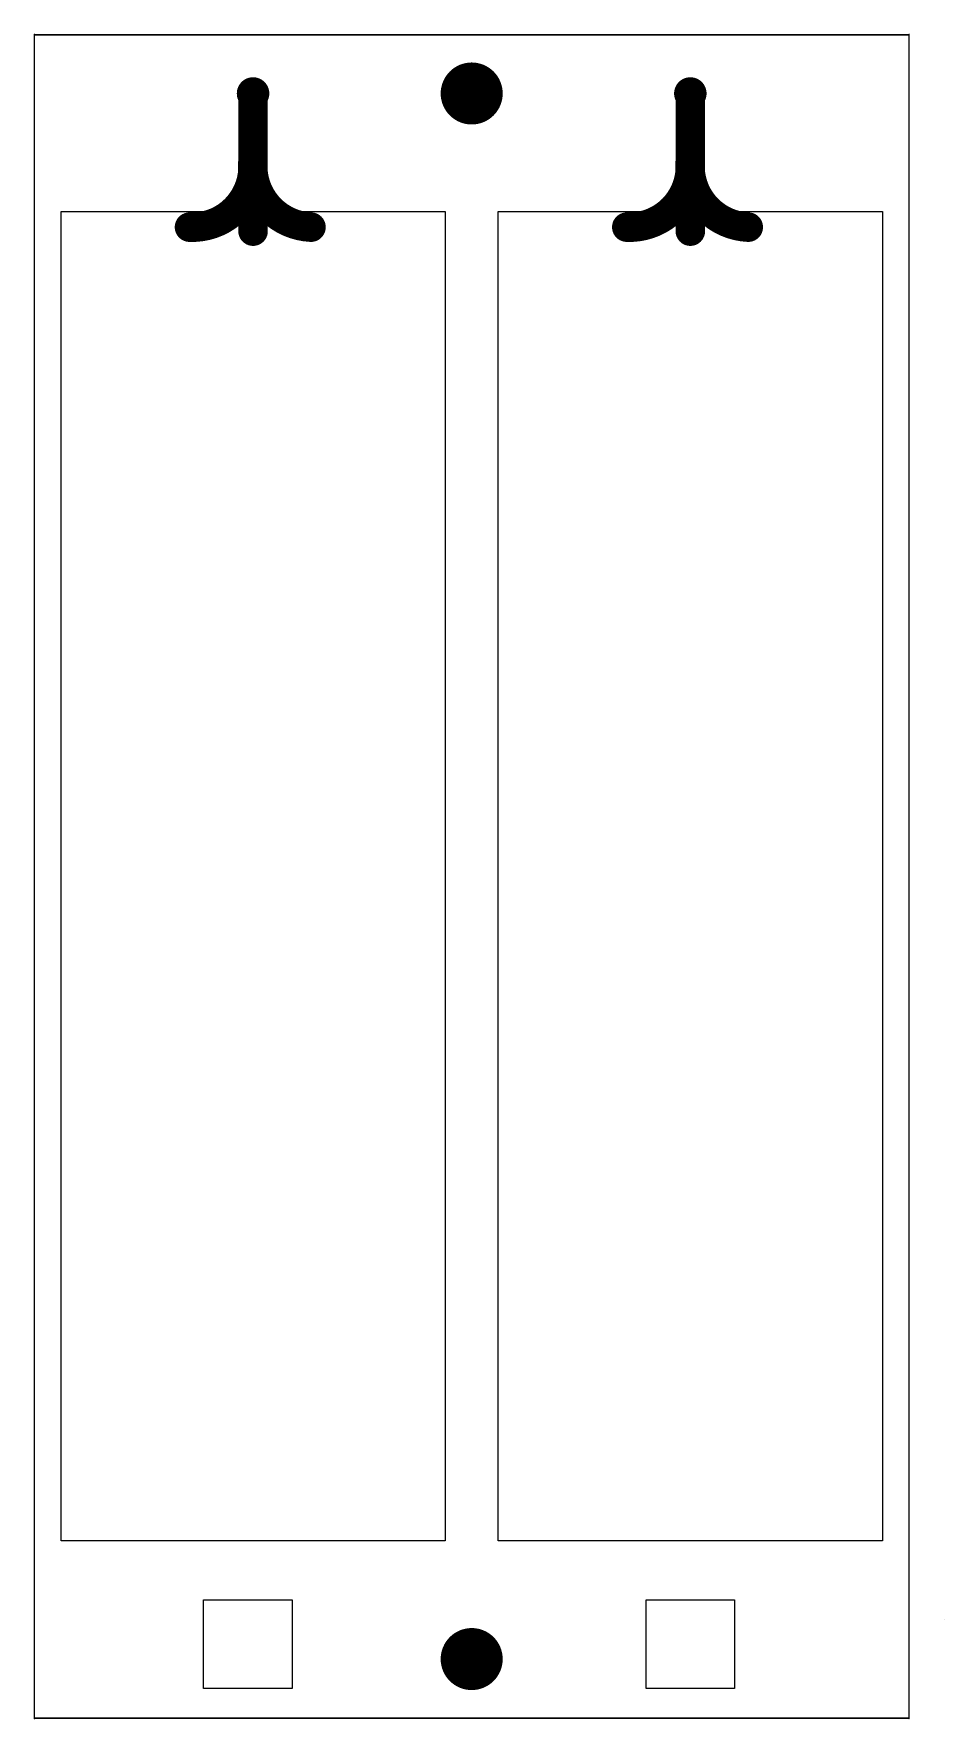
# Model space of a CAD drawing. Header units: millimetres. Extents: x 262 to 324, y 174 to 288.
import ezdxf

# ---------------------------------------------------------------- set-up
doc = ezdxf.new("R2010")
doc.units = ezdxf.units.MM
for name, color, linetype in [('BottomLayer', 5, 'Continuous'), ('BottomSolder', 6, 'Continuous'), ('Mechanical1', 6, 'Continuous'), ('Mechanical10', 56, 'Continuous'), ('Mechanical2', 216, 'Continuous'), ('Mechanical3', 76, 'Continuous'), ('Mechanical5', 56, 'Continuous'), ('Mechanical8', 56, 'Continuous'), ('Mechanical9', 56, 'Continuous'), ('MultiLayer', 9, 'Continuous'), ('PadHoleLayer', 156, 'Continuous'), ('TopLayer', 1, 'Continuous'), ('TopSolder', 216, 'Continuous')]:
    doc.layers.add(name, color=color, linetype=linetype)

msp = doc.modelspace()

# ---------------------------------------------------------------- linework, layer by layer
at = {"layer": 'BottomLayer'}
for points, const_width in [([(291.07, 283.82, 1), (293.07, 283.82, 1)], 2), ([(276.77, 283.82, 1), (277.77, 283.82, 1)], 1), ([(306.37, 283.82, 1), (307.37, 283.82, 1)], 1), ([(291.07, 177.82, 1), (293.07, 177.82, 1)], 2)]:
    msp.add_lwpolyline(points, format="xyb", close=True, dxfattribs=dict(at, const_width=const_width))
at = {"layer": 'BottomSolder'}
for points, const_width in [([(291.02, 283.82, 1), (293.12, 283.82, 1)], 2.1), ([(276.72, 283.82, 1), (277.82, 283.82, 1)], 1.1), ([(306.32, 283.82, 1), (307.42, 283.82, 1)], 1.1), ([(291.02, 177.82, 1), (293.12, 177.82, 1)], 2.1)]:
    msp.add_lwpolyline(points, format="xyb", close=True, dxfattribs=dict(at, const_width=const_width))
at = {"layer": 'Mechanical1', "const_width": 0.0127}
for points in [[(273.92, 181.82), (279.92, 181.82)], [(273.92, 175.82), (273.92, 181.82)], [(279.92, 175.82), (279.92, 181.82)], [(303.87, 175.82), (303.87, 181.82)], [(303.87, 181.82), (309.87, 181.82)], [(309.87, 175.82), (309.87, 181.82)], [(309.87, 180.32), (309.87, 181.82)], [(309.87, 177.32), (309.87, 180.32)], [(309.87, 175.82), (309.87, 177.32)], [(273.92, 175.82), (279.92, 175.82)], [(303.87, 175.82), (309.87, 175.82)]]:
    msp.add_lwpolyline(points, dxfattribs=at)
at = {"layer": 'Mechanical1', "const_width": 0.00635}
for points in [[(273.92, 181.82, 1), (273.93, 181.82, 1)], [(273.92, 181.82, 1), (273.93, 181.82, 1)], [(279.92, 181.82, 1), (279.93, 181.82, 1)], [(279.92, 181.82, 1), (279.93, 181.82, 1)], [(303.87, 181.82, 1), (303.88, 181.82, 1)], [(303.87, 181.82, 1), (303.88, 181.82, 1)], [(309.87, 181.82, 1), (309.88, 181.82, 1)], [(309.87, 181.82, 1), (309.88, 181.82, 1)], [(309.87, 181.82, 1), (309.88, 181.82, 1)], [(309.87, 180.32, 1), (309.88, 180.32, 1)], [(309.87, 180.32, 1), (309.88, 180.32, 1)], [(309.87, 177.32, 1), (309.88, 177.32, 1)], [(309.87, 177.32, 1), (309.88, 177.32, 1)], [(273.92, 175.82, 1), (273.93, 175.82, 1)], [(273.92, 175.82, 1), (273.93, 175.82, 1)], [(279.92, 175.82, 1), (279.93, 175.82, 1)], [(279.92, 175.82, 1), (279.93, 175.82, 1)], [(303.87, 175.82, 1), (303.88, 175.82, 1)], [(303.87, 175.82, 1), (303.88, 175.82, 1)], [(309.87, 175.82, 1), (309.88, 175.82, 1)], [(309.87, 175.82, 1), (309.88, 175.82, 1)], [(309.87, 175.82, 1), (309.88, 175.82, 1)]]:
    msp.add_lwpolyline(points, format="xyb", close=True, dxfattribs=at)
at = {"layer": 'Mechanical10', "const_width": 1.5}
for points in [[(291.32, 283.82, -1), (292.82, 283.82)], [(292.82, 283.82, -1), (291.32, 283.82)], [(291.32, 177.82, -1), (292.82, 177.82)], [(292.82, 177.82, -1), (291.32, 177.82)]]:
    msp.add_lwpolyline(points, format="xyb", dxfattribs=at)
at = {"layer": 'Mechanical10', "const_width": 0.75}
for points in [[(290.95, 283.82, 1), (291.7, 283.82, 1)], [(290.95, 283.82, 1), (291.7, 283.82, 1)], [(292.45, 283.82, 1), (293.2, 283.82, 1)], [(292.45, 283.82, 1), (293.2, 283.82, 1)], [(290.95, 177.82, 1), (291.7, 177.82, 1)], [(290.95, 177.82, 1), (291.7, 177.82, 1)], [(292.45, 177.82, 1), (293.2, 177.82, 1)], [(292.45, 177.82, 1), (293.2, 177.82, 1)]]:
    msp.add_lwpolyline(points, format="xyb", close=True, dxfattribs=at)
at = {"layer": 'Mechanical2', "const_width": 2}
for points in [[(291.07, 283.82, 1), (293.07, 283.82, 1)], [(291.07, 177.82, 1), (293.07, 177.82, 1)]]:
    msp.add_lwpolyline(points, format="xyb", close=True, dxfattribs=at)
at = {"layer": 'Mechanical3', "const_width": 2}
for points in [[(291.07, 283.82, 1), (293.07, 283.82, 1)], [(291.07, 177.82, 1), (293.07, 177.82, 1)]]:
    msp.add_lwpolyline(points, format="xyb", close=True, dxfattribs=at)
at = {"layer": 'Mechanical5', "const_width": 0.1}
for points in [[(262.47, 173.79), (262.47, 287.82)], [(262.47, 287.79), (321.67, 287.79)], [(262.47, 287.79), (321.67, 287.79)], [(321.67, 173.79), (321.67, 287.82)], [(262.47, 173.82), (321.67, 173.82)], [(262.47, 173.82), (321.67, 173.82)]]:
    msp.add_lwpolyline(points, dxfattribs=at)
at = {"layer": 'Mechanical5'}
for points, const_width in [([(262.45, 287.82, 1), (262.5, 287.82, 1)], 0.05), ([(262.45, 287.79, 1), (262.5, 287.79, 1)], 0.05), ([(262.45, 287.79, 1), (262.5, 287.79, 1)], 0.05), ([(262.44, 287.79, 1), (262.46, 287.79, 1)], 0.025), ([(262.44, 287.79, 1), (262.46, 287.79, 1)], 0.025), ([(262.44, 287.79, 1), (262.46, 287.79, 1)], 0.025), ([(262.44, 287.79, 1), (262.46, 287.79, 1)], 0.025), ([(262.44, 287.79, 1), (262.46, 287.79, 1)], 0.025), ([(262.44, 287.79, 1), (262.46, 287.79, 1)], 0.025), ([(262.49, 287.79, 1), (262.51, 287.79, 1)], 0.025), ([(262.49, 287.79, 1), (262.51, 287.79, 1)], 0.025), ([(262.49, 287.79, 1), (262.51, 287.79, 1)], 0.025), ([(262.49, 287.79, 1), (262.51, 287.79, 1)], 0.025), ([(262.49, 287.79, 1), (262.51, 287.79, 1)], 0.025), ([(262.49, 287.79, 1), (262.51, 287.79, 1)], 0.025), ([(321.65, 287.82, 1), (321.7, 287.82, 1)], 0.05), ([(321.65, 287.79, 1), (321.7, 287.79, 1)], 0.05), ([(321.65, 287.79, 1), (321.7, 287.79, 1)], 0.05), ([(321.64, 287.79, 1), (321.66, 287.79, 1)], 0.025), ([(321.64, 287.79, 1), (321.66, 287.79, 1)], 0.025), ([(321.64, 287.79, 1), (321.66, 287.79, 1)], 0.025), ([(321.64, 287.79, 1), (321.66, 287.79, 1)], 0.025), ([(321.64, 287.79, 1), (321.66, 287.79, 1)], 0.025), ([(321.64, 287.79, 1), (321.66, 287.79, 1)], 0.025), ([(321.69, 287.79, 1), (321.71, 287.79, 1)], 0.025), ([(321.69, 287.79, 1), (321.71, 287.79, 1)], 0.025), ([(321.69, 287.79, 1), (321.71, 287.79, 1)], 0.025), ([(321.69, 287.79, 1), (321.71, 287.79, 1)], 0.025), ([(321.69, 287.79, 1), (321.71, 287.79, 1)], 0.025), ([(321.69, 287.79, 1), (321.71, 287.79, 1)], 0.025), ([(262.45, 173.82, 1), (262.5, 173.82, 1)], 0.05), ([(262.45, 173.82, 1), (262.5, 173.82, 1)], 0.05), ([(262.45, 173.79, 1), (262.5, 173.79, 1)], 0.05), ([(262.44, 173.82, 1), (262.46, 173.82, 1)], 0.025), ([(262.44, 173.82, 1), (262.46, 173.82, 1)], 0.025), ([(262.44, 173.82, 1), (262.46, 173.82, 1)], 0.025), ([(262.44, 173.82, 1), (262.46, 173.82, 1)], 0.025), ([(262.44, 173.82, 1), (262.46, 173.82, 1)], 0.025), ([(262.44, 173.82, 1), (262.46, 173.82, 1)], 0.025), ([(262.49, 173.82, 1), (262.51, 173.82, 1)], 0.025), ([(262.49, 173.82, 1), (262.51, 173.82, 1)], 0.025), ([(262.49, 173.82, 1), (262.51, 173.82, 1)], 0.025), ([(262.49, 173.82, 1), (262.51, 173.82, 1)], 0.025), ([(262.49, 173.82, 1), (262.51, 173.82, 1)], 0.025), ([(262.49, 173.82, 1), (262.51, 173.82, 1)], 0.025), ([(321.65, 173.82, 1), (321.7, 173.82, 1)], 0.05), ([(321.65, 173.82, 1), (321.7, 173.82, 1)], 0.05), ([(321.65, 173.79, 1), (321.7, 173.79, 1)], 0.05), ([(321.64, 173.82, 1), (321.66, 173.82, 1)], 0.025), ([(321.64, 173.82, 1), (321.66, 173.82, 1)], 0.025), ([(321.64, 173.82, 1), (321.66, 173.82, 1)], 0.025), ([(321.64, 173.82, 1), (321.66, 173.82, 1)], 0.025), ([(321.64, 173.82, 1), (321.66, 173.82, 1)], 0.025), ([(321.64, 173.82, 1), (321.66, 173.82, 1)], 0.025), ([(321.69, 173.82, 1), (321.71, 173.82, 1)], 0.025), ([(321.69, 173.82, 1), (321.71, 173.82, 1)], 0.025), ([(321.69, 173.82, 1), (321.71, 173.82, 1)], 0.025), ([(321.69, 173.82, 1), (321.71, 173.82, 1)], 0.025), ([(321.69, 173.82, 1), (321.71, 173.82, 1)], 0.025), ([(321.69, 173.82, 1), (321.71, 173.82, 1)], 0.025)]:
    msp.add_lwpolyline(points, format="xyb", close=True, dxfattribs=dict(at, const_width=const_width))
at = {"layer": 'Mechanical5', "const_width": 0.05}
for points in [[(262.45, 287.79, -1), (262.5, 287.79)], [(262.45, 287.79, -1), (262.5, 287.79)], [(262.45, 287.79, -1), (262.5, 287.79)], [(262.5, 287.79, -1), (262.45, 287.79)], [(262.5, 287.79, -1), (262.45, 287.79)], [(262.5, 287.79, -1), (262.45, 287.79)], [(321.65, 287.79, -1), (321.7, 287.79)], [(321.65, 287.79, -1), (321.7, 287.79)], [(321.65, 287.79, -1), (321.7, 287.79)], [(321.7, 287.79, -1), (321.65, 287.79)], [(321.7, 287.79, -1), (321.65, 287.79)], [(321.7, 287.79, -1), (321.65, 287.79)], [(262.45, 173.82, -1), (262.5, 173.82)], [(262.45, 173.82, -1), (262.5, 173.82)], [(262.45, 173.82, -1), (262.5, 173.82)], [(262.5, 173.82, -1), (262.45, 173.82)], [(262.5, 173.82, -1), (262.45, 173.82)], [(262.5, 173.82, -1), (262.45, 173.82)], [(321.65, 173.82, -1), (321.7, 173.82)], [(321.65, 173.82, -1), (321.7, 173.82)], [(321.65, 173.82, -1), (321.7, 173.82)], [(321.7, 173.82, -1), (321.65, 173.82)], [(321.7, 173.82, -1), (321.65, 173.82)], [(321.7, 173.82, -1), (321.65, 173.82)]]:
    msp.add_lwpolyline(points, format="xyb", dxfattribs=at)
at = {"layer": 'Mechanical8', "const_width": 2.1}
for points in [[(291.02, 283.82, 1), (293.12, 283.82, 1)], [(291.02, 177.82, 1), (293.12, 177.82, 1)]]:
    msp.add_lwpolyline(points, format="xyb", close=True, dxfattribs=at)
at = {"layer": 'Mechanical9', "const_width": 2.1}
for points in [[(291.02, 283.82, 1), (293.12, 283.82, 1)], [(291.02, 177.82, 1), (293.12, 177.82, 1)]]:
    msp.add_lwpolyline(points, format="xyb", close=True, dxfattribs=at)
at = {"layer": 'MultiLayer'}
for p, q in [((273.92, 175.82), (273.92, 181.82)), ((273.92, 181.82), (279.92, 181.82)), ((279.92, 181.82), (279.92, 175.82)), ((303.87, 175.82), (303.87, 181.82)), ((303.87, 181.82), (309.87, 181.82)), ((309.87, 181.82), (309.87, 175.82)), ((279.92, 175.82), (273.92, 175.82)), ((309.87, 175.82), (303.87, 175.82))]:
    msp.add_line(p, q, dxfattribs=at)
for points, const_width in [([(291.07, 283.82, 1), (293.07, 283.82, 1)], 2), ([(276.77, 283.82, 1), (277.77, 283.82, 1)], 1), ([(306.37, 283.82, 1), (307.37, 283.82, 1)], 1), ([(291.07, 177.82, 1), (293.07, 177.82, 1)], 2)]:
    msp.add_lwpolyline(points, format="xyb", close=True, dxfattribs=dict(at, const_width=const_width))
at = {"layer": 'PadHoleLayer'}
for points, const_width in [([(291.32, 283.82, 1), (292.82, 283.82, 1)], 1.5), ([(277.02, 283.82, 1), (277.52, 283.82, 1)], 0.5), ([(306.62, 283.82, 1), (307.12, 283.82, 1)], 0.5), ([(291.32, 177.82, 1), (292.82, 177.82, 1)], 1.5)]:
    msp.add_lwpolyline(points, format="xyb", close=True, dxfattribs=dict(at, const_width=const_width))
for points in [[(292.07, 283.82, 1), (292.07, 283.82, 1)], [(292.07, 283.82, 1), (292.07, 283.82, 1)], [(292.07, 283.82, 1), (292.07, 283.82, 1)], [(292.07, 283.82, 1), (292.07, 283.82, 1)], [(292.07, 177.82, 1), (292.07, 177.82, 1)], [(292.07, 177.82, 1), (292.07, 177.82, 1)], [(292.07, 177.82, 1), (292.07, 177.82, 1)], [(292.07, 177.82, 1), (292.07, 177.82, 1)]]:
    msp.add_lwpolyline(points, format="xyb", close=True, dxfattribs=at)
at = {"layer": 'TopLayer'}
for p, q in [((264.27, 185.82), (264.27, 275.82)), ((264.27, 275.82), (290.27, 275.82)), ((290.27, 275.82), (290.27, 185.82)), ((293.87, 185.82), (293.87, 275.82)), ((293.87, 275.82), (319.87, 275.82)), ((319.87, 275.82), (319.87, 185.82)), ((290.27, 185.82), (264.27, 185.82)), ((319.87, 185.82), (293.87, 185.82)), ((324.06, 180.47), (324.06, 180.47))]:
    msp.add_line(p, q, dxfattribs=at)
for points, const_width in [([(291.07, 283.82, 1), (293.07, 283.82, 1)], 2), ([(276.77, 283.82, 1), (277.77, 283.82, 1)], 1), ([(276.77, 283.82, 1), (277.77, 283.82, 1)], 1), ([(306.37, 283.82, 1), (307.37, 283.82, 1)], 1), ([(306.37, 283.82, 1), (307.37, 283.82, 1)], 1), ([(276.75, 279.08, 1), (277.75, 279.08, 1)], 1), ([(276.77, 278.71, 1), (277.77, 278.71, 1)], 1), ([(306.35, 279.08, 1), (307.35, 279.08, 1)], 1), ([(306.37, 278.71, 1), (307.37, 278.71, 1)], 1), ([(272.47, 274.77, 1), (273.47, 274.77, 1)], 1), ([(276.77, 274.5, 1), (277.77, 274.5, 1)], 1), ([(280.69, 274.77, 1), (281.69, 274.77, 1)], 1), ([(302.07, 274.77, 1), (303.07, 274.77, 1)], 1), ([(306.37, 274.5, 1), (307.37, 274.5, 1)], 1), ([(310.29, 274.77, 1), (311.29, 274.77, 1)], 1), ([(291.07, 177.82, 1), (293.07, 177.82, 1)], 2)]:
    msp.add_lwpolyline(points, format="xyb", close=True, dxfattribs=dict(at, const_width=const_width))
at = {"layer": 'TopLayer', "const_width": 2}
for points in [[(277.27, 274.5), (277.27, 283.82)], [(306.87, 274.5), (306.87, 283.82)]]:
    msp.add_lwpolyline(points, dxfattribs=at)
for points in [[(277.27, 278.71, -0.414214), (272.97, 274.77)], [(281.19, 274.77, -0.414214), (277.25, 279.08)], [(306.87, 278.71, -0.414214), (302.57, 274.77)], [(310.79, 274.77, -0.414214), (306.85, 279.08)]]:
    msp.add_lwpolyline(points, format="xyb", dxfattribs=at)
at = {"layer": 'TopSolder'}
for points, const_width in [([(291.02, 283.82, 1), (293.12, 283.82, 1)], 2.1), ([(276.72, 283.82, 1), (277.82, 283.82, 1)], 1.1), ([(306.32, 283.82, 1), (307.42, 283.82, 1)], 1.1), ([(291.02, 177.82, 1), (293.12, 177.82, 1)], 2.1)]:
    msp.add_lwpolyline(points, format="xyb", close=True, dxfattribs=dict(at, const_width=const_width))

doc.saveas('drawing.dxf')
